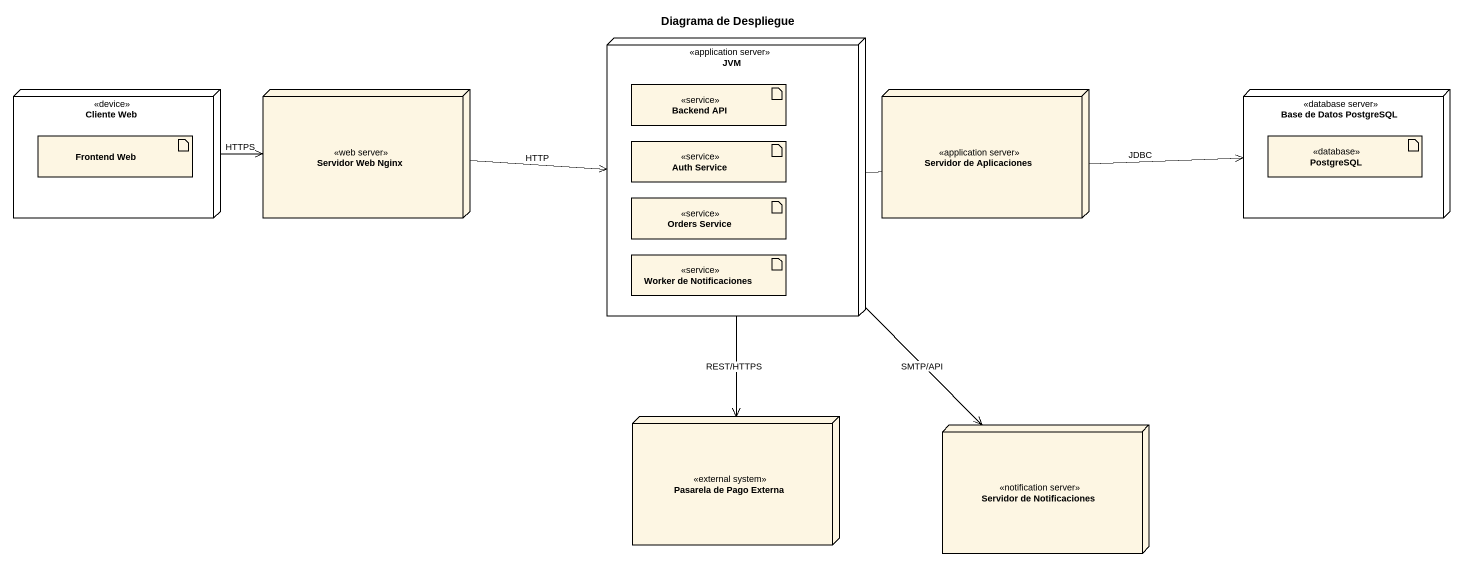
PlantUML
@startuml
title Diagrama de Despliegue
node JVM <<application server>> {
  artifact "Backend API" as Backend_API <<service>>
  artifact "Auth Service" as Auth_Service <<service>>
  artifact "Orders Service" as Orders_Service <<service>>
  artifact "Worker de Notificaciones" as Worker_de_Notificaciones <<service>>
}
node "Cliente Web" as Cliente_Web <<device>> {
  artifact "Frontend Web" as Frontend_Web
}
node "Servidor Web Nginx" as Servidor_Web_Nginx <<web server>>
node "Servidor de Aplicaciones" as Servidor_de_Aplicaciones <<application server>>
node "Base de Datos PostgreSQL" as Base_de_Datos_PostgreSQL <<database server>> {
  artifact PostgreSQL <<database>>
}
node "Pasarela de Pago Externa" as Pasarela_de_Pago_Externa <<external system>>
node "Servidor de Notificaciones" as Servidor_de_Notificaciones <<notification server>>
JVM -right-> Base_de_Datos_PostgreSQL : JDBC
JVM --> Pasarela_de_Pago_Externa : REST/HTTPS
JVM --> Servidor_de_Notificaciones : SMTP/API
Cliente_Web -right-> Servidor_Web_Nginx : HTTPS
Servidor_Web_Nginx -right-> JVM : HTTP
@enduml
